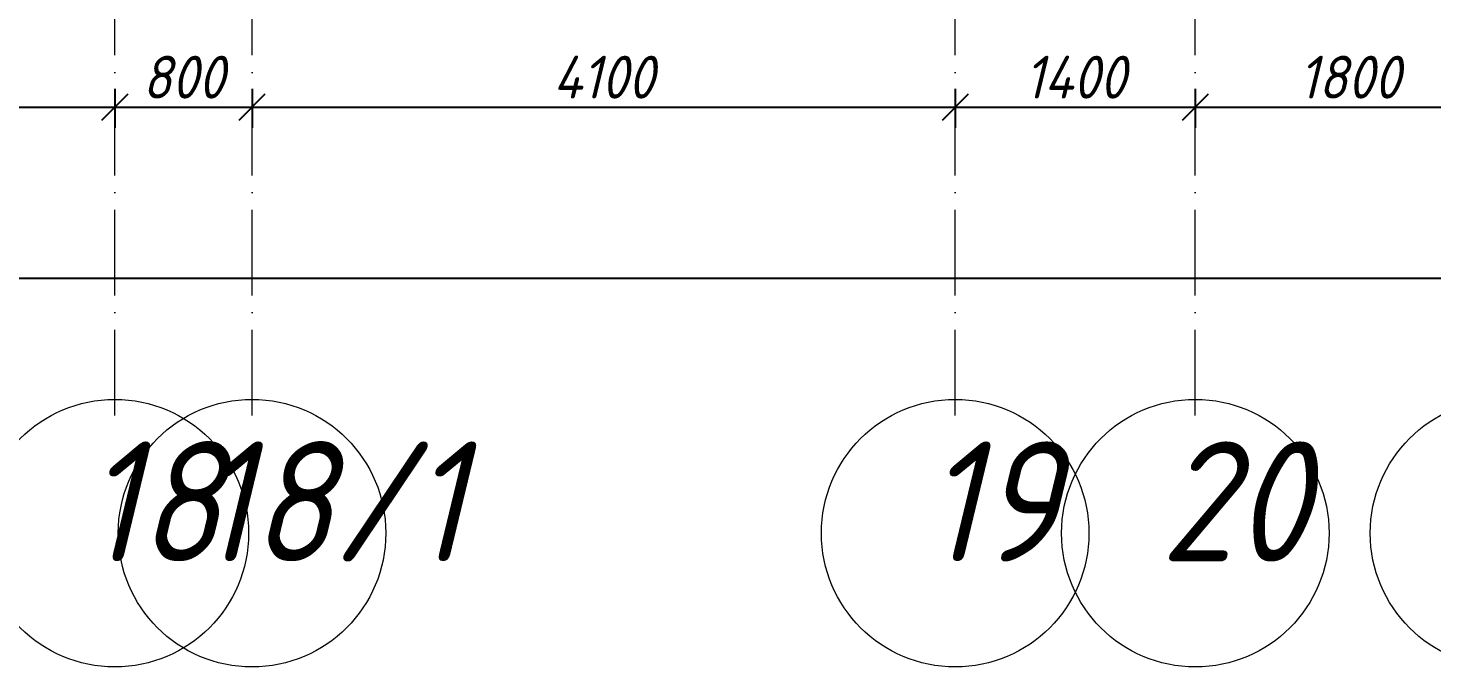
# Model space of a CAD drawing. Header units: millimetres. Extents: x 12986 to 523328, y -9759 to 30092.
# Drawn here: x 127151 to 135336, y -5546 to -1821 of the extents above; entities that cross this region are included whole.
import ezdxf

# ---------------------------------------------------------------- set-up
doc = ezdxf.new("R2010")
doc.units = ezdxf.units.MM
doc.linetypes.add('50_200_ШТРИХ_1Т_ш5_п1_п1_', pattern=[700, 500, -100, 0, -100])
for name, color, linetype, lineweight in [('A-ANNO-DIMS', 7, 'Continuous', 9), ('Оси', 7, 'Continuous', 9), ('Оси-1', 7, 'Continuous', 20), ('Оси-2', 7, '50_200_ШТРИХ_1Т_ш5_п1_п1_', 9)]:
    doc.layers.add(name, color=color, linetype=linetype, lineweight=lineweight)
doc.styles.add('ISOCPEUR_I_1', font='isocpeui.ttf', dxfattribs={"width": 0.9, "height": 250})
doc.dimstyles.new('ISO-2_5_0_9К_БОЛЬШОЙ__с_подложкой_', dxfattribs={"dimscale": 304.8, "dimtxt": 248.995294, "dimasz": 0.492126, "dimexe": 0.393701, "dimexo": 0, "dimgap": 0.164042, "dimtad": 1, "dimdec": 0, "dimzin": 0, "dimdsep": 46, "dimtxsty": 'ISOCPEUR_I_1', "dimblk1": 'OBLIQUE', "dimblk2": 'OBLIQUE', "dimsah": 1, "dimcen": 0.09, "dimdle": 0.393701, "dimazin": 0, "dimtfac": 1, "dimtdec": 4, "dimtix": 1, "dimtmove": 0, "dimatfit": 3, "dimfxl": 1, "dimtvp": 1, "dimtfill": 1, "dimtolj": 1, "dimtzin": 0, "dimarcsym": 2})
doc.dimstyles.new('ISO-2_5_0_9К_БОЛЬШОЙ__с_подложкой__2', dxfattribs={"dimscale": 304.8, "dimtxt": 248.995294, "dimasz": 0.492126, "dimexe": 0.393701, "dimexo": 0, "dimgap": 0.164042, "dimtad": 1, "dimdec": 0, "dimzin": 0, "dimdsep": 46, "dimtxsty": 'ISOCPEUR_I_1', "dimblk1": 'OBLIQUE', "dimblk2": 'OBLIQUE', "dimsah": 1, "dimcen": 0.09, "dimdle": 0.393701, "dimazin": 0, "dimtfac": 1, "dimtdec": 4, "dimtix": 1, "dimtmove": 2, "dimatfit": 3, "dimfxl": 1, "dimtvp": 1, "dimtfill": 1, "dimtolj": 1, "dimtzin": 0, "dimarcsym": 2})

# ---------------------------------------------------------------- blocks, each defined once
blk = doc.blocks.new('Ось сетки - Круг_Ø6_00__ISO-2_5_0_9K_ кружки поменьше-23056867-АР1_Кладочный план 1 этажа')
at = {"layer": 'Оси-1'}
blk.add_circle((0, 0), 2.6, dxfattribs=at)
blk = doc.blocks.new('_Oblique')
at = {"color": 0, "linetype": 'ByBlock', "lineweight": -2}
blk.add_line((-0.5, -0.5), (0.5, 0.5), dxfattribs=at)
blk = doc.blocks.new('DIMBLOCK34-АР1_Кладочный план 1 этажа')
at = {"layer": 'A-ANNO-DIMS', "color": 0, "lineweight": -2, "transparency": 16777216}
for p, q in [((123156.9, -2175.9), (123156.9, -2402)), ((127656.9, -2175.9), (127656.9, -2402)), ((123036.9, -2282), (127776.9, -2282))]:
    blk.add_line(p, q, dxfattribs=at)
at = {"layer": 'Defpoints', "color": 0, "transparency": 16777216}
for p in [(123156.9, -2175.9), (127656.9, -2175.9), (127656.9, -2282)]:
    blk.add_point(p, dxfattribs=at)
at = {"layer": 'A-ANNO-DIMS', "color": 0, "lineweight": -2, "transparency": 16777216, "xscale": 150, "yscale": 150, "zscale": 150, "rotation": 180}
blk.add_blockref('_Oblique', (123156.9, -2282), dxfattribs=at)
at = {"layer": 'A-ANNO-DIMS', "color": 0, "lineweight": -2, "transparency": 16777216, "xscale": 150, "yscale": 150, "zscale": 150}
blk.add_blockref('_Oblique', (127656.9, -2282), dxfattribs=at)
at = {"layer": 'A-ANNO-DIMS', "color": 0, "transparency": 16777216, "insert": (125406.9, -2107), "char_height": 250, "width": 781.462, "attachment_point": 5, "style": 'ISOCPEUR_I_1', "bg_fill": 3, "box_fill_scale": 1.1, "bg_fill_color": 256, "bg_fill_true_color": 13158600, "bg_fill_transparency": 0}
blk.add_mtext('\\A1;4500', dxfattribs=at)
blk = doc.blocks.new('DIMBLOCK35-АР1_Кладочный план 1 этажа')
at = {"layer": 'A-ANNO-DIMS', "color": 0, "lineweight": -2, "transparency": 16777216}
for p, q in [((127656.9, -2175.9), (127656.9, -2402)), ((128456.9, -2175.9), (128456.9, -2402)), ((127536.9, -2282), (128576.9, -2282))]:
    blk.add_line(p, q, dxfattribs=at)
at = {"layer": 'Defpoints', "color": 0, "transparency": 16777216}
for p in [(127656.9, -2175.9), (128456.9, -2175.9), (128456.9, -2282)]:
    blk.add_point(p, dxfattribs=at)
at = {"layer": 'A-ANNO-DIMS', "color": 0, "lineweight": -2, "transparency": 16777216, "xscale": 150, "yscale": 150, "zscale": 150, "rotation": 180}
blk.add_blockref('_Oblique', (127656.9, -2282), dxfattribs=at)
at = {"layer": 'A-ANNO-DIMS', "color": 0, "lineweight": -2, "transparency": 16777216, "xscale": 150, "yscale": 150, "zscale": 150}
blk.add_blockref('_Oblique', (128456.9, -2282), dxfattribs=at)
at = {"layer": 'A-ANNO-DIMS', "color": 0, "transparency": 16777216, "insert": (128056.9, -2107), "char_height": 250, "width": 568.858, "attachment_point": 5, "style": 'ISOCPEUR_I_1', "bg_fill": 3, "box_fill_scale": 1.1, "bg_fill_color": 256, "bg_fill_true_color": 13158600, "bg_fill_transparency": 0}
blk.add_mtext('\\A1;800', dxfattribs=at)
blk = doc.blocks.new('DIMBLOCK36-АР1_Кладочный план 1 этажа')
at = {"layer": 'A-ANNO-DIMS', "color": 0, "lineweight": -2, "transparency": 16777216}
for p, q in [((128456.9, -2175.9), (128456.9, -2402)), ((132556.9, -2175.9), (132556.9, -2402)), ((128336.9, -2282), (132676.9, -2282))]:
    blk.add_line(p, q, dxfattribs=at)
at = {"layer": 'Defpoints', "color": 0, "transparency": 16777216}
for p in [(128456.9, -2175.9), (132556.9, -2175.9), (132556.9, -2282)]:
    blk.add_point(p, dxfattribs=at)
at = {"layer": 'A-ANNO-DIMS', "color": 0, "lineweight": -2, "transparency": 16777216, "xscale": 150, "yscale": 150, "zscale": 150, "rotation": 180}
blk.add_blockref('_Oblique', (128456.9, -2282), dxfattribs=at)
at = {"layer": 'A-ANNO-DIMS', "color": 0, "lineweight": -2, "transparency": 16777216, "xscale": 150, "yscale": 150, "zscale": 150}
blk.add_blockref('_Oblique', (132556.9, -2282), dxfattribs=at)
at = {"layer": 'A-ANNO-DIMS', "color": 0, "transparency": 16777216, "insert": (130506.9, -2107), "char_height": 250, "width": 724.002, "attachment_point": 5, "style": 'ISOCPEUR_I_1', "bg_fill": 3, "box_fill_scale": 1.1, "bg_fill_color": 256, "bg_fill_true_color": 13158600, "bg_fill_transparency": 0}
blk.add_mtext('\\A1;4100', dxfattribs=at)
blk = doc.blocks.new('DIMBLOCK37-АР1_Кладочный план 1 этажа')
at = {"layer": 'A-ANNO-DIMS', "color": 0, "lineweight": -2, "transparency": 16777216}
for p, q in [((132556.9, -2175.9), (132556.9, -2402)), ((133956.9, -2175.9), (133956.9, -2402)), ((132436.9, -2282), (134076.9, -2282))]:
    blk.add_line(p, q, dxfattribs=at)
at = {"layer": 'Defpoints', "color": 0, "transparency": 16777216}
for p in [(132556.9, -2175.9), (133956.9, -2175.9), (133956.9, -2282)]:
    blk.add_point(p, dxfattribs=at)
at = {"layer": 'A-ANNO-DIMS', "color": 0, "lineweight": -2, "transparency": 16777216, "xscale": 150, "yscale": 150, "zscale": 150, "rotation": 180}
blk.add_blockref('_Oblique', (132556.9, -2282), dxfattribs=at)
at = {"layer": 'A-ANNO-DIMS', "color": 0, "lineweight": -2, "transparency": 16777216, "xscale": 150, "yscale": 150, "zscale": 150}
blk.add_blockref('_Oblique', (133956.9, -2282), dxfattribs=at)
at = {"layer": 'A-ANNO-DIMS', "color": 0, "transparency": 16777216, "insert": (133256.9, -2107), "char_height": 250, "width": 724.002, "attachment_point": 5, "style": 'ISOCPEUR_I_1', "bg_fill": 3, "box_fill_scale": 1.1, "bg_fill_color": 256, "bg_fill_true_color": 13158600, "bg_fill_transparency": 0}
blk.add_mtext('\\A1;1400', dxfattribs=at)
blk = doc.blocks.new('DIMBLOCK38-АР1_Кладочный план 1 этажа')
at = {"layer": 'A-ANNO-DIMS', "color": 0, "lineweight": -2, "transparency": 16777216}
for p, q in [((133956.9, -2175.9), (133956.9, -2402)), ((135756.9, -2175.9), (135756.9, -2402)), ((133836.9, -2282), (135876.9, -2282))]:
    blk.add_line(p, q, dxfattribs=at)
at = {"layer": 'Defpoints', "color": 0, "transparency": 16777216}
for p in [(133956.9, -2175.9), (135756.9, -2175.9), (135756.9, -2282)]:
    blk.add_point(p, dxfattribs=at)
at = {"layer": 'A-ANNO-DIMS', "color": 0, "lineweight": -2, "transparency": 16777216, "xscale": 150, "yscale": 150, "zscale": 150, "rotation": 180}
blk.add_blockref('_Oblique', (133956.9, -2282), dxfattribs=at)
at = {"layer": 'A-ANNO-DIMS', "color": 0, "lineweight": -2, "transparency": 16777216, "xscale": 150, "yscale": 150, "zscale": 150}
blk.add_blockref('_Oblique', (135756.9, -2282), dxfattribs=at)
at = {"layer": 'A-ANNO-DIMS', "color": 0, "transparency": 16777216, "insert": (134856.9, -2107), "char_height": 250, "width": 701.018, "attachment_point": 5, "style": 'ISOCPEUR_I_1', "bg_fill": 3, "box_fill_scale": 1.1, "bg_fill_color": 256, "bg_fill_true_color": 13158600, "bg_fill_transparency": 0}
blk.add_mtext('\\A1;1800', dxfattribs=at)
blk = doc.blocks.new('DIMBLOCK54-АР1_Кладочный план 1 этажа')
at = {"layer": 'A-ANNO-DIMS', "color": 0, "lineweight": -2, "transparency": 16777216}
for p, q in [((62106.9, -3174.6), (62106.9, -3400.7)), ((187006.9, -3174.6), (187006.9, -3400.7)), ((61986.9, -3280.7), (122782.7, -3280.7)), ((187126.9, -3280.7), (123784.9, -3280.7))]:
    blk.add_line(p, q, dxfattribs=at)
at = {"layer": 'Defpoints', "color": 0, "transparency": 16777216}
for p in [(62106.9, -3174.6), (187006.9, -3174.6), (187006.9, -3280.7)]:
    blk.add_point(p, dxfattribs=at)
at = {"layer": 'A-ANNO-DIMS', "color": 0, "lineweight": -2, "transparency": 16777216, "xscale": 150, "yscale": 150, "zscale": 150, "rotation": 180}
blk.add_blockref('_Oblique', (62106.9, -3280.7), dxfattribs=at)
at = {"layer": 'A-ANNO-DIMS', "color": 0, "lineweight": -2, "transparency": 16777216, "xscale": 150, "yscale": 150, "zscale": 150}
blk.add_blockref('_Oblique', (187006.9, -3280.7), dxfattribs=at)
at = {"layer": 'A-ANNO-DIMS', "color": 0, "transparency": 16777216, "insert": (122732.2, -2904), "char_height": 250, "width": 1103.241, "attachment_point": 1, "line_spacing_factor": 1.149209, "style": 'ISOCPEUR_I_1', "bg_fill": 3, "box_fill_scale": 1.1, "bg_fill_color": 256, "bg_fill_true_color": 13158600, "bg_fill_transparency": 0}
blk.add_mtext('\\A1;124900', dxfattribs=at)

msp = doc.modelspace()

# ---------------------------------------------------------------- linework, layer by layer
at = {"layer": 'Оси-2'}
for p, q in [((127656.89325, -4080), (127656.89325, 28636.94316)), ((128456.89325, -4080), (128456.89325, 28636.94316)), ((132556.89325, -4080), (132556.89325, 28636.94316)), ((133956.89325, -4080), (133956.89325, 28636.94316))]:
    msp.add_line(p, q, dxfattribs=at)

# ---------------------------------------------------------------- block references
at = {"layer": 'Оси-1', "xscale": 300, "yscale": 300, "zscale": 99.99999999999993}
for p in [(127656.89325, -4766), (128456.89325, -4766), (132556.89325, -4766), (133956.89325, -4766), (135756.89325, -4766)]:
    msp.add_blockref('Ось сетки - Круг_Ø6_00__ISO-2_5_0_9K_ кружки поменьше-23056867-АР1_Кладочный план 1 этажа', p, dxfattribs=at)

# ---------------------------------------------------------------- texts
at = {"layer": 'Оси', "char_height": 700, "attachment_point": 1, "style": 'ISOCPEUR_I_1'}
for s, insert, width in [('18', (127475.81493, -4231.22535), 346.329), ('18/1', (128132.71493, -4231.22535), 692.658), ('19', (132375.81493, -4231.22535), 346.329), ('20', (133751.96493, -4231.22535), 404.0505)]:
    msp.add_mtext(s, dxfattribs=dict(at, insert=insert, width=width))

# ---------------------------------------------------------------- next in the draw order: dimensions: what is measured, and where the dimension line sits
at = {"layer": 'A-ANNO-DIMS'}
dim = msp.add_linear_dim(base=(127656.89325, -2282.00348), p1=(123156.89325, -2175.93746), p2=(127656.89325, -2175.93746), dimstyle='ISO-2_5_0_9К_БОЛЬШОЙ__с_подложкой_', override={"dimpost": '<>', "dimfxl": 4500}, dxfattribs=at)
dim.commit()
dim.dimension.update_dxf_attribs({"geometry": 'DIMBLOCK34-АР1_Кладочный план 1 этажа', "text_midpoint": (125406.89325, -2107.00348)})
dim = msp.add_linear_dim(base=(187006.89325, -3280.65712), p1=(62106.89328, -3174.5911), p2=(187006.89325, -3174.5911), dimstyle='ISO-2_5_0_9К_БОЛЬШОЙ__с_подложкой__2', override={"dimpost": '<>', "dimfxl": 124899.999966}, dxfattribs=at)
dim.commit()
dim.dimension.update_dxf_attribs({"geometry": 'DIMBLOCK54-АР1_Кладочный план 1 этажа', "text_midpoint": (123283.80161, -3070.70985), "dimtype": 160})

# ---------------------------------------------------------------- next in the draw order: dimensions: what is measured, and where the dimension line sits
dim = msp.add_linear_dim(base=(128456.89325, -2282.00348), p1=(127656.89325, -2175.93746), p2=(128456.89325, -2175.93746), dimstyle='ISO-2_5_0_9К_БОЛЬШОЙ__с_подложкой_', override={"dimpost": '<>', "dimfxl": 800}, dxfattribs=at)
dim.commit()
dim.dimension.update_dxf_attribs({"geometry": 'DIMBLOCK35-АР1_Кладочный план 1 этажа', "text_midpoint": (128056.89325, -2107.00348)})

# ---------------------------------------------------------------- next in the draw order: dimensions: what is measured, and where the dimension line sits
dim = msp.add_linear_dim(base=(132556.89325, -2282.00348), p1=(128456.89325, -2175.93746), p2=(132556.89325, -2175.93746), dimstyle='ISO-2_5_0_9К_БОЛЬШОЙ__с_подложкой_', override={"dimpost": '<>', "dimfxl": 4100}, dxfattribs=at)
dim.commit()
dim.dimension.update_dxf_attribs({"geometry": 'DIMBLOCK36-АР1_Кладочный план 1 этажа', "text_midpoint": (130506.89325, -2107.00348)})

# ---------------------------------------------------------------- next in the draw order: dimensions: what is measured, and where the dimension line sits
dim = msp.add_linear_dim(base=(133956.89325, -2282.00348), p1=(132556.89325, -2175.93746), p2=(133956.89325, -2175.93746), dimstyle='ISO-2_5_0_9К_БОЛЬШОЙ__с_подложкой_', override={"dimpost": '<>', "dimfxl": 1400}, dxfattribs=at)
dim.commit()
dim.dimension.update_dxf_attribs({"geometry": 'DIMBLOCK37-АР1_Кладочный план 1 этажа', "text_midpoint": (133256.89325, -2107.00348)})

# ---------------------------------------------------------------- next in the draw order: dimensions: what is measured, and where the dimension line sits
dim = msp.add_linear_dim(base=(135756.89325, -2282.00348), p1=(133956.89325, -2175.93746), p2=(135756.89325, -2175.93746), dimstyle='ISO-2_5_0_9К_БОЛЬШОЙ__с_подложкой_', override={"dimpost": '<>', "dimfxl": 1800}, dxfattribs=at)
dim.commit()
dim.dimension.update_dxf_attribs({"geometry": 'DIMBLOCK38-АР1_Кладочный план 1 этажа', "text_midpoint": (134856.89325, -2107.00348)})

doc.saveas('drawing.dxf')
